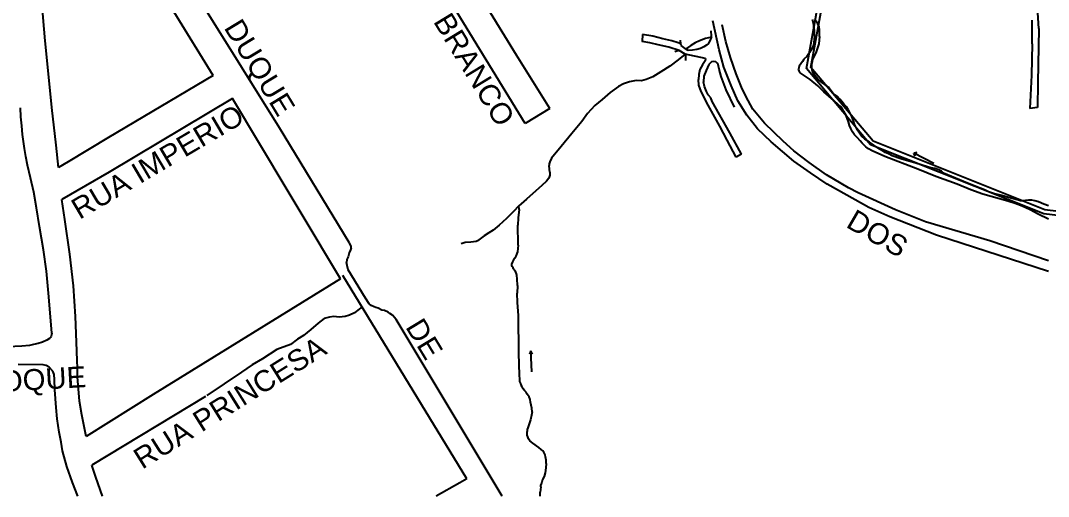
# Model space of a CAD drawing. Header units: millimetres. Extents: x 583 to 26013, y 350 to 21391.
# Drawn here: x 7600.8 to 8091.2, y 10384 to 10610.8 of the extents above; entities that cross this region are included whole.
import ezdxf

# ---------------------------------------------------------------- set-up
doc = ezdxf.new("R2010")
doc.units = ezdxf.units.MM
for name, color, linetype in [('105-QUADRAS_ESTRADAS', 80, 'Continuous'), ('110-CERCA_DE_ARAME', 10, 'Continuous'), ('115-PONTES_E_VIADUTO', 210, 'Continuous'), ('145-', 130, 'Continuous'), ('ESTRADA ROMEIROS', 210, 'Continuous'), ('RIOS', 140, 'Continuous')]:
    doc.layers.add(name, color=color, linetype=linetype)
doc.styles.add('EU', font='arial.ttf', dxfattribs={"height": 10})

msp = doc.modelspace()

# ---------------------------------------------------------------- linework, layer by layer
at = {"layer": '105-QUADRAS_ESTRADAS', "color": 0, "linetype": 'Continuous'}
for p, q in [((7841.51551, 10561.70241), (7798.71551, 10631.50241)), ((7612.51551, 10601.10241), (7610.91551, 10619.70241)), ((8086.61551, 10607.00241), (8085.71551, 10619.50241)), ((7724.31551, 10559.60241), (7688.31551, 10617.10241)), ((8083.41551, 10599.60241), (8083.41551, 10610.90241)), ((7897.41551, 10604.10241), (7897.31551, 10600.80241)), ((7902.41551, 10603.30241), (7897.41551, 10604.10241)), ((7907.21551, 10602.10241), (7902.41551, 10603.30241)), ((7930.41551, 10602.90241), (7929.91551, 10601.90241)), ((7930.41551, 10603.30241), (7930.31551, 10605.80241)), ((7930.41551, 10602.90241), (7930.41551, 10603.30241)), ((8086.61551, 10607.00241), (8086.11551, 10581.10241)), ((7613.91551, 10587.00241), (7612.51551, 10601.10241)), ((7900.91551, 10600.10241), (7897.31551, 10600.80241)), ((7904.91551, 10599.20241), (7900.91551, 10600.10241)), ((7910.01551, 10598.00241), (7904.91551, 10599.20241)), ((7911.51551, 10601.10241), (7907.21551, 10602.10241)), ((7914.91551, 10596.50241), (7910.01551, 10598.00241)), ((7914.51551, 10600.10241), (7911.51551, 10601.10241)), ((7915.71551, 10599.70241), (7914.51551, 10600.10241)), ((7926.71551, 10598.20241), (7925.11551, 10597.50241)), ((7928.01551, 10599.00241), (7926.71551, 10598.20241)), ((7928.91551, 10599.90241), (7928.01551, 10599.00241)), ((7929.91551, 10601.90241), (7928.91551, 10599.90241)), ((8083.41551, 10599.60241), (8083.11551, 10584.80241)), ((7853.21551, 10568.90241), (7837.41551, 10594.30241)), ((7927.51551, 10592.70241), (7917.81551, 10594.70241)), ((7923.41551, 10596.90241), (7921.31551, 10596.70241)), ((7925.11551, 10597.50241), (7923.41551, 10596.90241)), ((7927.51551, 10592.70241), (7927.31551, 10591.60241)), ((7926.11551, 10589.60241), (7924.81551, 10587.50241)), ((7927.31551, 10591.60241), (7926.11551, 10589.60241)), ((7929.11551, 10589.80241), (7927.81551, 10586.90241)), ((7930.41551, 10591.10241), (7929.11551, 10589.80241)), ((7931.31551, 10591.30241), (7930.41551, 10591.10241)), ((7932.41551, 10591.10241), (7931.31551, 10591.30241)), ((7933.11551, 10590.50241), (7932.41551, 10591.10241)), ((7933.61551, 10589.80241), (7933.11551, 10590.50241)), ((7934.11551, 10587.60241), (7933.61551, 10589.80241)), ((7615.61551, 10569.30241), (7613.91551, 10587.00241)), ((7692.61551, 10584.60241), (7642.71551, 10555.00241)), ((7924.41551, 10585.00241), (7924.21551, 10582.60241)), ((7924.81551, 10587.50241), (7924.41551, 10585.00241)), ((7926.81551, 10584.30241), (7926.51551, 10581.60241)), ((7927.81551, 10586.90241), (7926.81551, 10584.30241)), ((7935.01551, 10584.10241), (7934.11551, 10587.60241)), ((7937.41551, 10577.80241), (7935.01551, 10584.10241)), ((8083.11551, 10584.80241), (8082.31551, 10568.80241)), ((7924.31551, 10580.00241), (7924.21551, 10582.60241)), ((7925.41551, 10577.00241), (7924.31551, 10580.00241)), ((7927.11551, 10579.30241), (7926.51551, 10581.60241)), ((7928.01551, 10577.00241), (7927.11551, 10579.30241)), ((8086.11551, 10581.10241), (8086.01551, 10569.40241)), ((7701.81551, 10573.60241), (7643.11551, 10538.50241)), ((7928.81551, 10570.50241), (7925.41551, 10577.00241)), ((7928.81551, 10575.30241), (7928.01551, 10577.00241)), ((7930.01551, 10574.00241), (7928.81551, 10575.30241)), ((7930.71551, 10572.20241), (7930.01551, 10574.00241)), ((7941.31551, 10569.50241), (7937.41551, 10577.80241)), ((7600.91551, 10564.80241), (7600.71551, 10569.10241)), ((7617.71551, 10551.30241), (7615.61551, 10569.30241)), ((7853.21551, 10568.90241), (7841.51551, 10561.70241)), ((7934.31551, 10560.40241), (7928.81551, 10570.50241)), ((7939.11551, 10557.30241), (7930.71551, 10572.20241)), ((8086.01551, 10569.40241), (8082.31551, 10568.80241)), ((7601.31551, 10560.60241), (7600.91551, 10564.80241)), ((7601.71551, 10556.50241), (7601.31551, 10560.60241)), ((7757.61551, 10505.00241), (7724.31551, 10559.60241)), ((7937.91551, 10553.70241), (7934.31551, 10560.40241)), ((7602.71551, 10549.70241), (7601.71551, 10556.50241)), ((7642.71551, 10555.00241), (7623.41551, 10543.50241)), ((7942.11551, 10545.60241), (7937.91551, 10553.70241)), ((7944.71551, 10547.00241), (7939.11551, 10557.30241)), ((7603.31551, 10545.90241), (7602.71551, 10549.70241)), ((7618.91551, 10540.70241), (7617.71551, 10551.30241)), ((7604.01551, 10541.90241), (7603.31551, 10545.90241)), ((7944.71551, 10547.00241), (7942.11551, 10545.60241)), ((7605.51551, 10535.80241), (7604.01551, 10541.90241)), ((7623.41551, 10543.50241), (7618.91551, 10540.70241)), ((7607.11551, 10529.00241), (7605.51551, 10535.80241)), ((7643.11551, 10538.50241), (7620.41551, 10525.50241)), ((7608.41551, 10521.50241), (7607.11551, 10529.00241)), ((7734.71551, 10519.00241), (7728.01551, 10530.10241)), ((7621.81551, 10516.00241), (7620.41551, 10525.50241)), ((7609.81551, 10512.60241), (7608.41551, 10521.50241)), ((7624.31551, 10499.40241), (7621.81551, 10516.00241)), ((7611.71551, 10501.50241), (7609.81551, 10512.60241)), ((7758.51551, 10503.30241), (7757.61551, 10505.00241)), ((7613.11551, 10491.30241), (7611.71551, 10501.50241)), ((7757.61551, 10500.00241), (7757.01551, 10498.10241)), ((7758.21551, 10501.50241), (7757.61551, 10500.00241)), ((7758.51551, 10502.50241), (7758.21551, 10501.50241)), ((7758.51551, 10502.50241), (7758.51551, 10503.30241)), ((7626.01551, 10484.30241), (7624.31551, 10499.40241)), ((7756.41551, 10496.90241), (7756.21551, 10495.40241)), ((7756.51551, 10494.00241), (7756.21551, 10495.40241)), ((7757.01551, 10498.10241), (7756.41551, 10496.90241)), ((7614.21551, 10479.10241), (7613.11551, 10491.30241)), ((7757.11551, 10492.00241), (7756.51551, 10494.00241)), ((7765.41551, 10478.40241), (7757.11551, 10492.00241)), ((7813.71551, 10392.30241), (7754.51551, 10489.20241)), ((7626.91551, 10469.70241), (7626.01551, 10484.30241)), ((7615.61551, 10461.80241), (7614.21551, 10479.10241)), ((7767.01551, 10475.80241), (7765.41551, 10478.40241)), ((7768.01551, 10474.90241), (7767.01551, 10475.80241)), ((7757.71551, 10470.30241), (7755.61551, 10469.70241)), ((7760.01551, 10471.40241), (7757.71551, 10470.30241)), ((7761.71551, 10472.80241), (7760.01551, 10471.40241)), ((7763.71551, 10474.30241), (7761.71551, 10472.80241)), ((7769.41551, 10474.30241), (7768.01551, 10474.90241)), ((7770.31551, 10474.00241), (7769.41551, 10474.30241)), ((7771.41551, 10473.60241), (7770.31551, 10474.00241)), ((7773.11551, 10472.70241), (7771.41551, 10473.60241)), ((7774.41551, 10472.50241), (7773.11551, 10472.70241)), ((7776.11551, 10471.80241), (7774.41551, 10472.50241)), ((7777.01551, 10471.10241), (7776.11551, 10471.80241)), ((7778.21551, 10470.40241), (7777.01551, 10471.10241)), ((7779.91551, 10468.30241), (7778.21551, 10470.40241)), ((7627.51551, 10457.50241), (7626.91551, 10469.70241)), ((7742.71551, 10466.50241), (7739.21551, 10463.50241)), ((7745.61551, 10468.70241), (7742.71551, 10466.50241)), ((7748.21551, 10469.40241), (7745.61551, 10468.70241)), ((7750.21551, 10469.70241), (7748.21551, 10469.40241)), ((7752.71551, 10469.40241), (7750.21551, 10469.70241)), ((7755.61551, 10469.70241), (7752.71551, 10469.40241)), ((7830.61551, 10384.00241), (7779.91551, 10468.30241)), ((7615.41551, 10460.30241), (7615.01551, 10459.70241)), ((7615.51551, 10461.00241), (7615.41551, 10460.30241)), ((7615.61551, 10461.80241), (7615.51551, 10461.00241)), ((7735.81551, 10460.60241), (7732.91551, 10458.90241)), ((7739.21551, 10463.50241), (7735.81551, 10460.60241)), ((7601.31551, 10455.50241), (7594.71551, 10455.20241)), ((7605.01551, 10455.90241), (7601.31551, 10455.50241)), ((7607.01551, 10456.30241), (7605.01551, 10455.90241)), ((7609.11551, 10456.80241), (7607.01551, 10456.30241)), ((7611.21551, 10457.50241), (7609.11551, 10456.80241)), ((7613.31551, 10458.40241), (7611.21551, 10457.50241)), ((7614.51551, 10459.20241), (7613.31551, 10458.40241)), ((7615.01551, 10459.70241), (7614.51551, 10459.20241)), ((7627.71551, 10448.80241), (7627.51551, 10457.50241)), ((7729.61551, 10456.30241), (7723.01551, 10453.90241)), ((7732.91551, 10458.90241), (7729.61551, 10456.30241)), ((7723.01551, 10453.90241), (7716.21551, 10449.60241)), ((7611.51551, 10446.60241), (7599.61551, 10446.90241)), ((7613.01551, 10446.30241), (7611.51551, 10446.60241)), ((7614.41551, 10445.50241), (7613.01551, 10446.30241)), ((7627.91551, 10445.30241), (7627.71551, 10448.80241)), ((7711.31551, 10446.60241), (7706.11551, 10443.10241)), ((7716.21551, 10449.60241), (7711.31551, 10446.60241)), ((7616.11551, 10443.60241), (7614.41551, 10445.50241)), ((7616.81551, 10442.10241), (7616.11551, 10443.60241)), ((7617.01551, 10439.70241), (7616.81551, 10442.10241)), ((7627.91551, 10440.90241), (7627.91551, 10445.30241)), ((7628.81551, 10429.40241), (7627.91551, 10440.90241)), ((7706.11551, 10443.10241), (7689.71551, 10432.10241)), ((7617.11551, 10434.80241), (7617.01551, 10439.70241)), ((7617.81551, 10426.40241), (7617.11551, 10434.80241)), ((7664.01551, 10432.50241), (7632.01551, 10412.50241)), ((7689.01551, 10431.60241), (7634.71551, 10398.90241)), ((7618.21551, 10421.00241), (7617.81551, 10426.40241)), ((7630.01551, 10422.90241), (7628.81551, 10429.40241)), ((7619.11551, 10414.60241), (7618.21551, 10421.00241)), ((7632.01551, 10412.50241), (7630.01551, 10422.90241)), ((7620.11551, 10409.80241), (7619.11551, 10414.60241)), ((7620.81551, 10405.60241), (7620.11551, 10409.80241)), ((7622.91551, 10398.20241), (7620.81551, 10405.60241)), ((7625.51551, 10390.60241), (7622.91551, 10398.20241)), ((7636.71551, 10393.10241), (7634.71551, 10398.90241)), ((7639.91551, 10384.00241), (7636.71551, 10393.10241)), ((7813.71551, 10392.30241), (7810.41551, 10390.50241)), ((7628.11551, 10384.00241), (7625.51551, 10390.60241)), ((7810.41551, 10390.50241), (7799.11551, 10384.00241)), ((7628.11551, 10384.00241), (7628.11551, 10384.00241)), ((7639.91551, 10384.00241), (7639.91551, 10384.00241)), ((7830.61551, 10384.00241), (7830.61551, 10384.00241))]:
    msp.add_line(p, q, dxfattribs=at)
at = {"layer": '110-CERCA_DE_ARAME', "color": 0, "linetype": 'Continuous'}
for p, q in [((7692.61551, 10584.60241), (7674.11551, 10614.70241)), ((7837.41551, 10594.30241), (7825.01551, 10614.50241)), ((7728.01551, 10530.10241), (7701.81551, 10573.60241)), ((7753.41551, 10487.60241), (7734.71551, 10519.00241)), ((7753.41551, 10487.60241), (7664.01551, 10432.50241)), ((7799.11551, 10384.00241), (7799.11551, 10384.00241))]:
    msp.add_line(p, q, dxfattribs=at)
at = {"layer": '115-PONTES_E_VIADUTO', "color": 0, "linetype": 'Continuous'}
for p, q in [((7915.71551, 10599.70241), (7915.61551, 10601.40241)), ((7916.01551, 10598.90241), (7915.71551, 10599.70241)), ((7918.51551, 10597.00241), (7916.01551, 10598.90241)), ((7914.91551, 10596.50241), (7912.91551, 10595.90241)), ((7917.81551, 10594.70241), (7914.91551, 10596.50241)), ((7918.11551, 10593.90241), (7917.81551, 10594.70241)), ((7918.21551, 10591.80241), (7918.11551, 10593.90241)), ((7919.31551, 10596.50241), (7918.51551, 10597.00241)), ((7921.31551, 10596.70241), (7919.31551, 10596.50241))]:
    msp.add_line(p, q, dxfattribs=at)
at = {"layer": '145-', "color": 0, "linetype": 'Continuous'}
for p, q in [((7979.01551, 10609.70241), (7978.61551, 10611.30241)), ((7979.21551, 10608.20241), (7979.01551, 10609.70241)), ((7979.51551, 10606.00241), (7979.21551, 10608.20241)), ((7981.11551, 10609.20241), (7980.31551, 10610.80241)), ((7981.71551, 10607.70241), (7981.11551, 10609.20241)), ((7981.91551, 10606.40241), (7981.71551, 10607.70241)), ((7930.41551, 10602.90241), (7927.61551, 10602.20241)), ((7979.51551, 10603.70241), (7979.41551, 10601.80241)), ((7979.51551, 10603.70241), (7979.51551, 10606.00241)), ((7981.91551, 10603.10241), (7981.81551, 10601.40241)), ((7981.91551, 10603.10241), (7981.91551, 10606.40241)), ((7918.91551, 10597.70241), (7918.51551, 10597.00241)), ((7920.61551, 10598.80241), (7918.91551, 10597.70241)), ((7922.61551, 10600.10241), (7920.61551, 10598.80241)), ((7924.71551, 10601.10241), (7922.61551, 10600.10241)), ((7927.61551, 10602.20241), (7924.71551, 10601.10241)), ((7978.61551, 10597.90241), (7978.01551, 10596.80241)), ((7979.11551, 10599.20241), (7978.61551, 10597.90241)), ((7979.21551, 10600.40241), (7979.11551, 10599.20241)), ((7979.41551, 10601.80241), (7979.21551, 10600.40241)), ((7981.11551, 10598.20241), (7980.11551, 10595.40241)), ((7981.61551, 10599.70241), (7981.11551, 10598.20241)), ((7981.81551, 10601.40241), (7981.61551, 10599.70241)), ((7917.81551, 10594.70241), (7914.51551, 10592.10241)), ((7975.81551, 10593.70241), (7974.51551, 10592.30241)), ((7977.21551, 10595.50241), (7975.81551, 10593.70241)), ((7978.01551, 10596.80241), (7977.21551, 10595.50241)), ((7979.11551, 10593.20241), (7978.61551, 10592.20241)), ((7980.11551, 10595.40241), (7979.11551, 10593.20241)), ((7910.51551, 10589.00241), (7906.21551, 10586.30241)), ((7914.51551, 10592.10241), (7910.51551, 10589.00241)), ((7972.01551, 10588.30241), (7971.91551, 10587.60241)), ((7972.31551, 10589.10241), (7972.01551, 10588.30241)), ((7973.01551, 10590.10241), (7972.31551, 10589.10241)), ((7973.81551, 10591.20241), (7973.01551, 10590.10241)), ((7974.51551, 10592.30241), (7973.81551, 10591.20241)), ((7978.41551, 10591.40241), (7978.21551, 10590.30241)), ((7978.21551, 10589.30241), (7978.21551, 10590.30241)), ((7978.31551, 10588.30241), (7978.21551, 10589.30241)), ((7978.51551, 10587.20241), (7978.31551, 10588.30241)), ((7978.61551, 10592.20241), (7978.41551, 10591.40241)), ((7902.41551, 10583.90241), (7899.31551, 10582.60241)), ((7906.21551, 10586.30241), (7902.41551, 10583.90241)), ((7972.21551, 10586.80241), (7971.91551, 10587.60241)), ((7972.71551, 10585.90241), (7972.21551, 10586.80241)), ((7973.61551, 10585.20241), (7972.71551, 10585.90241)), ((7977.51551, 10582.60241), (7973.61551, 10585.20241)), ((7978.91551, 10585.90241), (7978.51551, 10587.20241)), ((7979.71551, 10584.60241), (7978.91551, 10585.90241)), ((7981.21551, 10582.90241), (7979.71551, 10584.60241)), ((7982.81551, 10581.40241), (7981.21551, 10582.90241)), ((7886.11551, 10579.30241), (7882.11551, 10576.40241)), ((7888.41551, 10580.60241), (7886.11551, 10579.30241)), ((7891.31551, 10581.60241), (7888.41551, 10580.60241)), ((7894.51551, 10582.20241), (7891.31551, 10581.60241)), ((7897.01551, 10582.10241), (7894.51551, 10582.20241)), ((7899.31551, 10582.60241), (7897.01551, 10582.10241)), ((7981.11551, 10579.60241), (7977.51551, 10582.60241)), ((7984.01551, 10576.80241), (7981.11551, 10579.60241)), ((7984.41551, 10580.30241), (7982.81551, 10581.40241)), ((7986.21551, 10579.00241), (7984.41551, 10580.30241)), ((7987.41551, 10577.40241), (7986.21551, 10579.00241)), ((7878.21551, 10573.10241), (7874.81551, 10570.20241)), ((7882.11551, 10576.40241), (7878.21551, 10573.10241)), ((7988.71551, 10572.60241), (7984.01551, 10576.80241)), ((7988.41551, 10576.00241), (7987.41551, 10577.40241)), ((7990.31551, 10574.70241), (7988.41551, 10576.00241)), ((7991.61551, 10573.30241), (7990.31551, 10574.70241)), ((7992.81551, 10572.10241), (7991.61551, 10573.30241)), ((7874.81551, 10570.20241), (7871.31551, 10566.40241)), ((7990.91551, 10570.80241), (7988.71551, 10572.60241)), ((7992.01551, 10569.80241), (7990.91551, 10570.80241)), ((7992.71551, 10568.80241), (7992.01551, 10569.80241)), ((7993.61551, 10567.40241), (7992.71551, 10568.80241)), ((7993.71551, 10570.80241), (7992.81551, 10572.10241)), ((7994.81551, 10569.70241), (7993.71551, 10570.80241)), ((7995.71551, 10568.10241), (7994.81551, 10569.70241)), ((7871.31551, 10566.40241), (7868.61551, 10562.70241)), ((7994.61551, 10565.50241), (7993.61551, 10567.40241)), ((7995.71551, 10562.50241), (7994.61551, 10565.50241)), ((7996.61551, 10566.60241), (7995.71551, 10568.10241)), ((7997.31551, 10565.00241), (7996.61551, 10566.60241)), ((7998.21551, 10562.90241), (7997.31551, 10565.00241)), ((7868.61551, 10562.70241), (7863.81551, 10557.00241)), ((7996.21551, 10560.80241), (7995.71551, 10562.50241)), ((7996.81551, 10559.30241), (7996.21551, 10560.80241)), ((7997.71551, 10557.80241), (7996.81551, 10559.30241)), ((7998.71551, 10561.40241), (7998.21551, 10562.90241)), ((7999.21551, 10560.10241), (7998.71551, 10561.40241)), ((8000.01551, 10558.50241), (7999.21551, 10560.10241)), ((8001.01551, 10557.10241), (8000.01551, 10558.50241)), ((7863.81551, 10557.00241), (7858.71551, 10550.70241)), ((7998.71551, 10556.30241), (7997.71551, 10557.80241)), ((8000.11551, 10554.80241), (7998.71551, 10556.30241)), ((8001.31551, 10553.50241), (8000.11551, 10554.80241)), ((8002.01551, 10555.70241), (8001.01551, 10557.10241)), ((8002.21551, 10552.30241), (8001.31551, 10553.50241)), ((8003.51551, 10554.30241), (8002.01551, 10555.70241)), ((8005.71551, 10552.80241), (8003.51551, 10554.30241)), ((7858.71551, 10550.70241), (7854.01551, 10545.20241)), ((8003.31551, 10551.30241), (8002.21551, 10552.30241)), ((8004.11551, 10550.50241), (8003.31551, 10551.30241)), ((8005.31551, 10549.60241), (8004.11551, 10550.50241)), ((8007.01551, 10548.70241), (8005.31551, 10549.60241)), ((8007.91551, 10551.40241), (8005.71551, 10552.80241)), ((8013.11551, 10545.90241), (8007.01551, 10548.70241)), ((8009.91551, 10550.00241), (8007.91551, 10551.40241)), ((8011.81551, 10548.90241), (8009.91551, 10550.00241)), ((8013.31551, 10547.90241), (8011.81551, 10548.90241)), ((7854.01551, 10545.20241), (7853.21551, 10543.50241)), ((8028.81551, 10540.00241), (8013.11551, 10545.90241)), ((8014.81551, 10547.20241), (8013.31551, 10547.90241)), ((8016.61551, 10546.30241), (8014.81551, 10547.20241)), ((8020.81551, 10544.90241), (8016.61551, 10546.30241)), ((8024.61551, 10543.70241), (8020.81551, 10544.90241)), ((8027.41551, 10543.00241), (8024.61551, 10543.70241)), ((8028.41551, 10547.80241), (8026.91551, 10547.60241)), ((8036.51551, 10542.70241), (8026.91551, 10547.60241)), ((8027.51551, 10546.20241), (8026.91551, 10547.60241)), ((7853.21551, 10543.50241), (7853.01551, 10542.50241)), ((7853.01551, 10542.50241), (7853.01551, 10541.60241)), ((7853.11551, 10540.00241), (7853.01551, 10541.60241)), ((7853.31551, 10538.50241), (7853.11551, 10540.00241)), ((8030.91551, 10541.90241), (8027.41551, 10543.00241)), ((8037.41551, 10536.50241), (8028.81551, 10540.00241)), ((8035.01551, 10540.60241), (8030.91551, 10541.90241)), ((8037.11551, 10540.30241), (8035.01551, 10540.60241)), ((8038.91551, 10539.60241), (8037.11551, 10540.30241)), ((8040.11551, 10538.90241), (8038.91551, 10539.60241)), ((8041.11551, 10538.10241), (8040.11551, 10538.90241)), ((7851.61551, 10534.20241), (7849.51551, 10532.20241)), ((7852.81551, 10535.70241), (7851.61551, 10534.20241)), ((7853.31551, 10537.00241), (7852.81551, 10535.70241)), ((7853.31551, 10538.50241), (7853.31551, 10537.00241)), ((8047.61551, 10532.70241), (8037.41551, 10536.50241)), ((8052.61551, 10533.30241), (8041.11551, 10538.10241)), ((7846.61551, 10529.60241), (7842.11551, 10525.70241)), ((7849.51551, 10532.20241), (7846.61551, 10529.60241)), ((8054.11551, 10530.10241), (8047.61551, 10532.70241)), ((8058.61551, 10530.90241), (8052.61551, 10533.30241)), ((8059.91551, 10528.00241), (8054.11551, 10530.10241)), ((8060.71551, 10530.00241), (8058.61551, 10530.90241)), ((8062.61551, 10529.20241), (8060.71551, 10530.00241)), ((8065.01551, 10528.30241), (8062.61551, 10529.20241)), ((7842.11551, 10525.70241), (7839.61551, 10523.40241)), ((8071.81551, 10524.60241), (8059.91551, 10528.00241)), ((8068.91551, 10527.30241), (8065.01551, 10528.30241)), ((8073.21551, 10526.10241), (8068.91551, 10527.30241)), ((8075.21551, 10523.50241), (8071.81551, 10524.60241)), ((8077.51551, 10525.00241), (8073.21551, 10526.10241)), ((8077.51551, 10525.00241), (8080.21551, 10525.00241)), ((8081.71551, 10525.20241), (8080.21551, 10525.00241)), ((8083.21551, 10525.20241), (8081.71551, 10525.20241)), ((8084.61551, 10524.90241), (8083.21551, 10525.20241)), ((8086.41551, 10524.30241), (8084.61551, 10524.90241)), ((8089.01551, 10523.30241), (8086.41551, 10524.30241)), ((7835.91551, 10519.70241), (7832.61551, 10516.40241)), ((7838.51551, 10522.40241), (7835.91551, 10519.70241)), ((7838.61551, 10520.70241), (7838.21551, 10516.80241)), ((7839.61551, 10523.40241), (7838.51551, 10522.40241)), ((7838.61551, 10520.70241), (7838.51551, 10522.40241)), ((8077.81551, 10522.60241), (8075.21551, 10523.50241)), ((8080.01551, 10521.60241), (8077.81551, 10522.60241)), ((8082.51551, 10520.50241), (8080.01551, 10521.60241)), ((8086.21551, 10518.50241), (8082.51551, 10520.50241)), ((8091.11551, 10522.40241), (8089.01551, 10523.30241)), ((7832.61551, 10516.40241), (7829.11551, 10513.30241)), ((7838.21551, 10516.80241), (7838.01551, 10513.20241)), ((8091.11551, 10516.10241), (8086.21551, 10518.50241)), ((7824.21551, 10509.60241), (7822.01551, 10508.10241)), ((7826.21551, 10510.80241), (7824.21551, 10509.60241)), ((7829.11551, 10513.30241), (7826.21551, 10510.80241)), ((7838.01551, 10510.10241), (7838.01551, 10513.20241)), ((7838.11551, 10507.20241), (7838.01551, 10510.10241)), ((7812.81551, 10505.00241), (7810.91551, 10504.40241)), ((7815.51551, 10505.20241), (7812.81551, 10505.00241)), ((7818.11551, 10505.50241), (7815.51551, 10505.20241)), ((7818.71551, 10505.80241), (7818.11551, 10505.50241)), ((7820.01551, 10506.70241), (7818.71551, 10505.80241)), ((7822.01551, 10508.10241), (7820.01551, 10506.70241)), ((7838.21551, 10503.70241), (7838.11551, 10507.20241)), ((7837.51551, 10499.70241), (7837.01551, 10498.40241)), ((7837.81551, 10500.60241), (7837.51551, 10499.70241)), ((7838.21551, 10503.70241), (7837.81551, 10500.60241)), ((7835.51551, 10495.70241), (7835.21551, 10495.00241)), ((7835.21551, 10494.00241), (7835.21551, 10495.00241)), ((7836.01551, 10496.70241), (7835.51551, 10495.70241)), ((7836.51551, 10497.50241), (7836.01551, 10496.70241)), ((7837.01551, 10498.40241), (7836.51551, 10497.50241)), ((7835.31551, 10493.60241), (7835.21551, 10494.00241)), ((7835.71551, 10492.90241), (7835.31551, 10493.60241)), ((7835.91551, 10492.50241), (7835.71551, 10492.90241)), ((7836.41551, 10491.90241), (7835.91551, 10492.50241)), ((7836.81551, 10491.30241), (7836.41551, 10491.90241)), ((7837.11551, 10490.80241), (7836.81551, 10491.30241)), ((7837.31551, 10490.10241), (7837.11551, 10490.80241)), ((7837.51551, 10489.20241), (7837.31551, 10490.10241)), ((7837.71551, 10487.70241), (7837.51551, 10489.20241)), ((7837.81551, 10484.50241), (7837.71551, 10487.70241)), ((7837.81551, 10484.50241), (7837.71551, 10480.80241)), ((7837.91551, 10476.30241), (7837.71551, 10480.80241)), ((7838.31551, 10470.20241), (7837.91551, 10476.30241)), ((7838.51551, 10452.30241), (7838.31551, 10470.20241)), ((7838.81551, 10441.70241), (7838.51551, 10452.30241)), ((7844.21551, 10453.40241), (7843.61551, 10451.80241)), ((7844.61551, 10443.30241), (7844.21551, 10453.40241)), ((7845.01551, 10451.80241), (7844.21551, 10453.40241)), ((7838.91551, 10439.80241), (7838.81551, 10441.70241)), ((7839.01551, 10438.70241), (7838.91551, 10439.80241)), ((7839.41551, 10437.80241), (7839.01551, 10438.70241)), ((7839.61551, 10437.00241), (7839.41551, 10437.80241)), ((7840.01551, 10436.20241), (7839.61551, 10437.00241)), ((7840.51551, 10435.20241), (7840.01551, 10436.20241)), ((7841.21551, 10434.40241), (7840.51551, 10435.20241)), ((7841.91551, 10433.60241), (7841.21551, 10434.40241)), ((7842.51551, 10432.70241), (7841.91551, 10433.60241)), ((7843.01551, 10432.10241), (7842.51551, 10432.70241)), ((7843.41551, 10431.40241), (7843.01551, 10432.10241)), ((7843.91551, 10430.20241), (7843.41551, 10431.40241)), ((7844.01551, 10428.90241), (7843.91551, 10430.20241)), ((7844.61551, 10426.00241), (7844.01551, 10428.90241)), ((7844.81551, 10424.20241), (7844.61551, 10426.00241)), ((7844.51551, 10422.70241), (7844.01551, 10420.40241)), ((7844.81551, 10424.20241), (7844.51551, 10422.70241)), ((7842.81551, 10416.60241), (7842.51551, 10415.80241)), ((7843.31551, 10418.10241), (7842.81551, 10416.60241)), ((7844.01551, 10420.40241), (7843.31551, 10418.10241)), ((7842.51551, 10415.80241), (7842.41551, 10414.90241)), ((7842.41551, 10414.20241), (7842.41551, 10414.90241)), ((7842.51551, 10413.20241), (7842.41551, 10414.20241)), ((7842.71551, 10412.30241), (7842.51551, 10413.20241)), ((7843.11551, 10411.40241), (7842.71551, 10412.30241)), ((7843.81551, 10410.50241), (7843.11551, 10411.40241)), ((7845.11551, 10409.30241), (7843.81551, 10410.50241)), ((7848.01551, 10407.30241), (7845.11551, 10409.30241)), ((7849.21551, 10406.30241), (7848.01551, 10407.30241)), ((7849.91551, 10405.60241), (7849.21551, 10406.30241)), ((7850.41551, 10405.00241), (7849.91551, 10405.60241)), ((7851.01551, 10403.80241), (7850.41551, 10405.00241)), ((7851.21551, 10402.80241), (7851.01551, 10403.80241)), ((7851.51551, 10401.20241), (7851.21551, 10402.80241)), ((7851.41551, 10397.60241), (7851.01551, 10395.20241)), ((7851.51551, 10399.60241), (7851.41551, 10397.60241)), ((7851.51551, 10399.60241), (7851.51551, 10401.20241)), ((7849.81551, 10392.00241), (7849.41551, 10390.70241)), ((7850.51551, 10393.40241), (7849.81551, 10392.00241)), ((7851.01551, 10395.20241), (7850.51551, 10393.40241)), ((7849.01551, 10388.50241), (7848.71551, 10386.00241)), ((7849.41551, 10390.70241), (7849.01551, 10389.40241)), ((7849.01551, 10388.50241), (7849.01551, 10389.40241)), ((7848.71551, 10384.00241), (7848.71551, 10386.00241)), ((7848.71551, 10384.00241), (7848.71551, 10384.00241))]:
    msp.add_line(p, q, dxfattribs=at)
at = {"layer": 'ESTRADA ROMEIROS', "color": 0, "linetype": 'Continuous'}
for p, q in [((7934.11551, 10596.80241), (7931.11551, 10610.70241)), ((7937.31551, 10600.70241), (7935.51551, 10608.70241)), ((7939.51551, 10593.20241), (7937.31551, 10600.70241)), ((7936.31551, 10588.60241), (7934.11551, 10596.80241)), ((7942.21551, 10585.30241), (7939.51551, 10593.20241)), ((7939.81551, 10579.80241), (7936.31551, 10588.60241)), ((7945.01551, 10578.20241), (7942.21551, 10585.30241)), ((7942.91551, 10572.50241), (7939.81551, 10579.80241)), ((7947.91551, 10572.60241), (7945.01551, 10578.20241)), ((7947.21551, 10565.70241), (7942.91551, 10572.50241)), ((7950.11551, 10568.50241), (7947.91551, 10572.60241)), ((7955.71551, 10561.80241), (7950.11551, 10568.50241)), ((7952.31551, 10559.20241), (7947.21551, 10565.70241)), ((7958.81551, 10552.90241), (7952.31551, 10559.20241)), ((7964.61551, 10553.20241), (7955.71551, 10561.80241)), ((7969.71551, 10543.80241), (7958.81551, 10552.90241)), ((7969.71551, 10548.70241), (7964.61551, 10553.20241)), ((7977.01551, 10543.10241), (7969.71551, 10548.70241)), ((7977.61551, 10538.20241), (7969.71551, 10543.80241)), ((7985.31551, 10537.30241), (7977.01551, 10543.10241)), ((7985.61551, 10532.80241), (7977.61551, 10538.20241)), ((7995.71551, 10531.10241), (7985.31551, 10537.30241)), ((7994.91551, 10527.50241), (7985.61551, 10532.80241)), ((8000.31551, 10528.60241), (7995.71551, 10531.10241)), ((8005.51551, 10521.60241), (7994.91551, 10527.50241)), ((8018.21551, 10520.60241), (8000.31551, 10528.60241)), ((8015.51551, 10517.20241), (8005.51551, 10521.60241)), ((8032.51551, 10514.80241), (8018.21551, 10520.60241)), ((8037.81551, 10508.50241), (8015.51551, 10517.20241)), ((8063.21551, 10505.80241), (8032.51551, 10514.80241)), ((8091.11551, 10491.20241), (8037.81551, 10508.50241)), ((8091.11551, 10496.20241), (8063.21551, 10505.80241))]:
    msp.add_line(p, q, dxfattribs=at)
at = {"layer": 'RIOS', "lineweight": 25, "flags": 128}
for points in [[(8191.46832, 10506.17167), (8088.9298, 10518.5752), (8006.2613, 10551.55188), (7975.69764, 10587.86983), (7981.79069, 10621.38547), (8006.87302, 10654.51691), (7998.61262, 10682.16795), (7957.70602, 10712.04416), (7951.92353, 10732.26654), (7938.26241, 10851.73735), (7920.75339, 10947.34717)], [(8191.26505, 10508.21084), (8089.42873, 10520.52942), (8007.46843, 10553.22361), (7977.83367, 10588.43776), (7983.67313, 10620.55852), (8009.07952, 10654.11801), (8000.33614, 10683.38579), (7959.44016, 10713.25425), (7953.89183, 10732.65772), (7940.24181, 10852.03142), (7922.66518, 10948.01043)]]:
    msp.add_lwpolyline(points, dxfattribs=at)

# ---------------------------------------------------------------- texts
at = {"color": 0, "linetype": 'Continuous', "lineweight": 20, "style": 'EU'}
for s, rotation, p in [('RUA    BARÃO     DO    RIO    BRANCO', 301.3484907, (7698.50874, 10772.72697)), ('RUA             DUQUE                              DE                          CAXIAS', 301.2637317, (7656.04557, 10675.73159)), ('RUA IMPERIO', 30.5792269, (7628.89611, 10515.70096)), ('DOS ', 329.8435833, (7994.05172, 10512.61988)), ('      RUA PRINCESA', 32.0804206, (7639.08484, 10384.25906)), ('SÃO  ROQUE', 3.2798385, (7543.93945, 10431.03003))]:
    msp.add_text(s, height=10, rotation=rotation, dxfattribs=at).set_placement(p)

doc.saveas('drawing.dxf')
